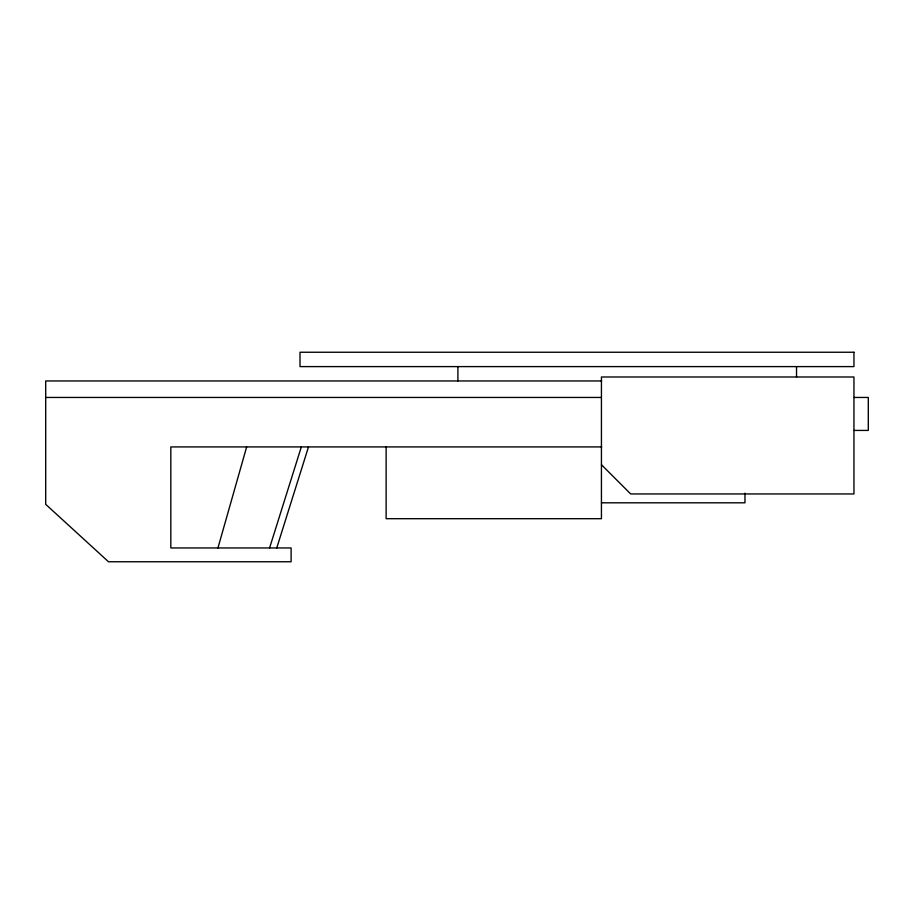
<?xml version="1.0" encoding="UTF-8"?>
<svg xmlns="http://www.w3.org/2000/svg" width="914" height="914" viewBox="0 0 914 914"><rect width="100%" height="100%" fill="white"/><g stroke="black" fill="none" stroke-linecap="round" stroke-linejoin="round"><path stroke-width="1.37" d="M217.943 547.954L246.654 446.923M269.573 547.954L301.323 446.923M276.748 547.954L308.498 446.923M601.606 380.955L45.7 380.955L45.7 504.334L108.492 561.756L291.109 561.756L291.109 547.954L170.827 547.954L170.827 446.923L601.778 446.923M45.7 397.453L601.195 397.453M853.95 397.453L868.3 397.453L868.3 430.425L853.95 430.425M601.435 502.814L744.979 502.814L744.979 493.126M601.435 464.712L630.683 493.948L853.95 493.948L853.95 376.991L601.435 376.991L601.435 518.695L386.131 518.695L386.131 446.923M796.528 366.605L796.528 377.036M457.903 366.605L457.903 380.955M853.95 352.244L300.009 352.244L300.009 366.605L853.95 366.605L853.95 352.244"/></g></svg>
